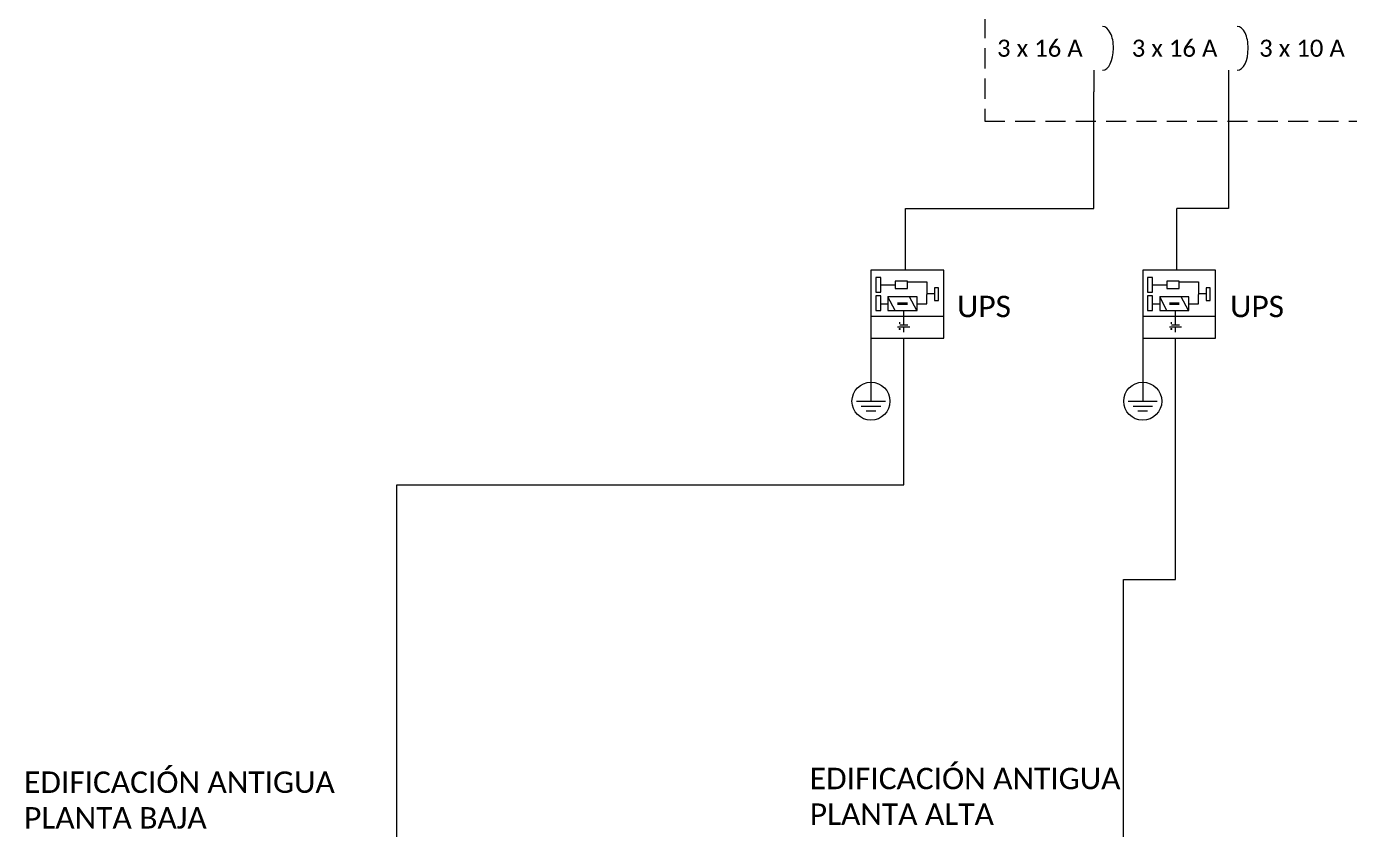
# Model space of a CAD drawing. Header units: inches. Extents: x 53 to 841, y 55 to 416.
# Drawn here: x 498.6 to 662.1, y 194.1 to 293.5 of the extents above; entities that cross this region are included whole.
import ezdxf

# ---------------------------------------------------------------- set-up
doc = ezdxf.new("R2010")
doc.units = ezdxf.units.IN
doc.header["$MEASUREMENT"] = 0
doc.linetypes.add('DASHED', pattern=[0.75, 0.5, -0.25])
doc.layers.add('CONECTOR', color=7, linetype='Continuous')
doc.layers.add('ELECTRICIDAD', color=7, linetype='Continuous')
doc.styles.get("Standard").update_dxf_attribs({"font": 'arial.ttf'})

msp = doc.modelspace()

# ---------------------------------------------------------------- linework, layer by layer
at = {"color": 10, "linetype": 'DASHED', "lineweight": 13, "ltscale": 5}
msp.add_lwpolyline([(617.01, 281.77), (690.36, 281.77), (690.36, 324.52), (617.01, 324.52)], close=True, dxfattribs=at)
at = {"color": 7, "linetype": 'Continuous', "lineweight": 13}
for points in [[(602.95, 254.92), (611.95, 254.92), (611.95, 263.32), (602.95, 263.32)], [(636.54, 254.92), (645.54, 254.92), (645.54, 263.32), (636.54, 263.32)], [(603.55, 260.62), (604.15, 260.62), (604.15, 262.42), (603.55, 262.42)], [(605.95, 261.07), (607.45, 261.07), (607.45, 261.97), (605.95, 261.97)], [(637.14, 260.62), (637.74, 260.62), (637.74, 262.42), (637.14, 262.42)], [(639.54, 261.07), (641.04, 261.07), (641.04, 261.97), (639.54, 261.97)], [(603.55, 258.34), (604.15, 258.34), (604.15, 260.14), (603.55, 260.14)], [(610.81, 259.57), (611.29, 259.57), (611.29, 261.16), (610.81, 261.16)], [(637.14, 258.34), (637.74, 258.34), (637.74, 260.14), (637.14, 260.14)], [(644.4, 259.57), (644.88, 259.57), (644.88, 261.16), (644.4, 261.16)], [(605.05, 258.34), (608.65, 258.34), (608.65, 260.02), (605.05, 260.02)], [(638.64, 258.34), (642.24, 258.34), (642.24, 260.02), (638.64, 260.02)]]:
    msp.add_lwpolyline(points, close=True, dxfattribs=at)
at = {"layer": 'CONECTOR', "linetype": 'Continuous', "lineweight": 13}
for p, q in [((640.77, 263.32), (640.77, 270.97)), ((604.15, 261.52), (605.95, 261.52)), ((610.81, 260.41), (609.85, 260.41)), ((637.74, 261.52), (639.54, 261.52)), ((644.4, 260.41), (643.44, 260.41)), ((604.15, 259.18), (605.05, 259.18)), ((605.95, 258.34), (605.05, 260.02)), ((606.25, 259.3), (607.45, 259.3)), ((606.25, 259.12), (607.45, 259.12)), ((608.62, 258.34), (607.72, 260.02)), ((637.74, 259.18), (638.64, 259.18)), ((639.54, 258.34), (638.64, 260.02)), ((639.84, 259.3), (641.04, 259.3)), ((639.84, 259.12), (641.04, 259.12)), ((642.21, 258.34), (641.31, 260.02)), ((602.95, 257.62), (611.95, 257.62)), ((607, 257.17), (607, 258.34)), ((636.54, 257.62), (645.54, 257.62)), ((640.59, 257.17), (640.59, 258.34))]:
    msp.add_line(p, q, dxfattribs=at)
for points in [[(611.95, 270.97), (630.51, 270.97), (630.51, 285.37)], [(647.16, 285.37), (647.16, 270.97), (640.77, 270.97)], [(607.2, 263.32), (607.2, 270.97), (612.06, 270.97)], [(607.45, 261.88), (609.85, 261.88), (609.85, 260.32)], [(641.04, 261.88), (643.44, 261.88), (643.44, 260.32)], [(608.65, 259.18), (609.85, 259.18), (609.85, 260.32)], [(642.24, 259.18), (643.44, 259.18), (643.44, 260.32)], [(544.34, 187.27), (544.34, 236.77), (607, 236.77), (607, 254.92)], [(634.17, 187.27), (634.17, 225.07), (640.59, 225.07), (640.59, 254.92)]]:
    msp.add_lwpolyline(points, dxfattribs=at)
at = {"layer": 'ELECTRICIDAD', "linetype": 'Continuous', "lineweight": 13}
for p, q in [((630.51, 288.07), (630.51, 285.37)), ((647.16, 288.07), (647.16, 285.37)), ((606.5, 256.7), (606.5, 256.9)), ((607, 256.55), (607, 257.17)), ((640.09, 256.7), (640.09, 256.9)), ((640.59, 256.55), (640.59, 257.17)), ((606.25, 256.3), (607.75, 256.3)), ((606.4, 256.05), (606.6, 256.05)), ((606.5, 256.55), (607.5, 256.55)), ((606.5, 255.95), (606.5, 256.15)), ((607, 255.67), (607, 256.3)), ((639.84, 256.3), (641.34, 256.3)), ((639.99, 256.05), (640.19, 256.05)), ((640.09, 256.55), (641.09, 256.55)), ((640.09, 255.95), (640.09, 256.15)), ((640.59, 255.67), (640.59, 256.3))]:
    msp.add_line(p, q, dxfattribs=at)
at = {"layer": 'ELECTRICIDAD', "color": 118, "linetype": 'Continuous', "lineweight": 13}
for p, q in [((602.95, 254.92), (602.95, 247.12)), ((636.54, 254.92), (636.54, 247.12)), ((601.15, 247.12), (604.75, 247.12)), ((634.74, 247.12), (638.34, 247.12)), ((601.75, 246.52), (604.15, 246.52)), ((602.35, 245.92), (603.55, 245.92)), ((635.34, 246.52), (637.74, 246.52)), ((635.94, 245.92), (637.14, 245.92))]:
    msp.add_line(p, q, dxfattribs=at)
for centre in [(602.95, 247.12), (636.54, 247.12)]:
    msp.add_circle(centre, 2.35, dxfattribs=at)
at = {"layer": 'ELECTRICIDAD', "linetype": 'Continuous', "lineweight": 13}
for centre, start_param, end_param in [((631.58, 290.77), 1.570796, 3.141593), ((648.23, 290.77), 1.570796, 3.141593), ((631.58, 290.77), 0, 1.570796), ((648.23, 290.77), 0, 1.570796)]:
    msp.add_ellipse(centre, major_axis=(0, -2.7), ratio=0.5, start_param=start_param, end_param=end_param, dxfattribs=at)

# ---------------------------------------------------------------- texts
at = {"lineweight": 13, "char_height": 2.3813}
for s, insert, width, attachment_point in [('\\C7;\\fCalibri|b0|i0|;\\H2.6458414077759;UPS', (616.92, 258.82), 9, 5), ('\\C7;\\fCalibri|b0|i0|;\\H2.6458414077759;UPS', (650.67, 258.82), 9, 5), ('{\\fCalibri|b0|i0|c0|p34;\\H1.1111x;\\C10;EDIFICACIÓN ANTIGUA\\PPLANTA BAJA}', (498.27, 197.77), 47.4477, 4), ('{\\fCalibri|b0|i0|c0|p34;\\H1.1111x;\\C10;EDIFICACIÓN ANTIGUA \\PPLANTA ALTA}', (595.39, 198.24), 47.4477, 4)]:
    msp.add_mtext(s, dxfattribs=dict(at, insert=insert, width=width, attachment_point=attachment_point))
at = {"layer": 'ELECTRICIDAD', "lineweight": 13, "char_height": 1.905, "width": 10.6524, "attachment_point": 5}
for s, insert in [('{\\fCalibri|b0|i0|c0|p34;\\H1.1111x;\\C7;3 x 16 A}', (623.83, 290.77)), ('{\\fCalibri|b0|i0|c0|p34;\\H1.1111x;\\C7;3 x 16 A}', (640.48, 290.77)), ('{\\fCalibri|b0|i0|c0|p34;\\H1.1111x;\\C7;3 x 10 A}', (656.23, 290.77))]:
    msp.add_mtext(s, dxfattribs=dict(at, insert=insert))

doc.saveas('drawing.dxf')
